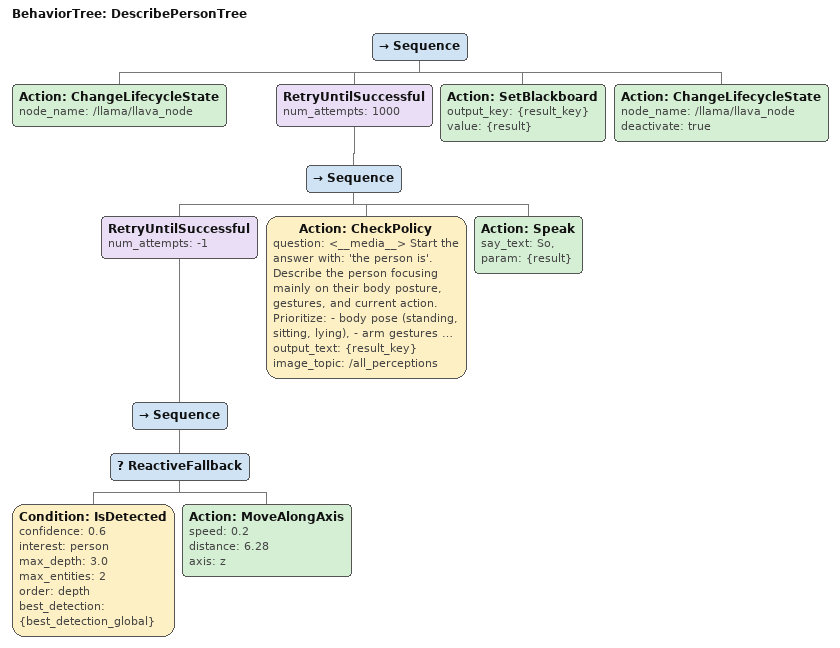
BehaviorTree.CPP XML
<?xml version="1.0"?>
<root main_tree_to_execute="DescribePersonTree">
    <BehaviorTree ID="DescribePersonTree">
        <Sequence>
            <Action ID="ChangeLifecycleState" node_name="/llama/llava_node" />

            <RetryUntilSuccessful num_attempts="1000">
                <Sequence>
                    <RetryUntilSuccessful num_attempts="-1">
                        <Sequence>
                            <ReactiveFallback>
                                <Condition ID="IsDetected"
                                    confidence="0.6"
                                    interest="person"
                                    max_depth="3.0"
                                    max_entities="2"
                                    order="depth"
                                    best_detection="{best_detection_global}"/>
                                <Action ID="MoveAlongAxis"
                                        speed="0.2"
                                        distance="6.28"
                                        axis="z"/>
                            </ReactiveFallback>
                        </Sequence>
                    </RetryUntilSuccessful>
                    <Action ID="CheckPolicy" question="&lt;__media__&gt;
                                                        Start the answer with: 'the person is'.

                                                        Describe the person focusing mainly on their body posture, gestures, and current action.
                                                        Prioritize:
                                                        - body pose (standing, sitting, lying),
                                                        - arm gestures (e.g., pointing left/right, waving, raising an arm),
                                                        - what the person is doing or expressing.

                                                        Also include 1-2 brief physical details (e.g., clothing color or hair), but do NOT focus too much on appearance.

                                                        Use natural language only.
                                                        Do NOT output JSON, lists, or bullet points.
                                                        Return ONE single concise sentence."
                                        output_text="{result_key}"
                                        image_topic="/all_perceptions"/>
                    <Action ID="Speak" say_text="So, " param="{result}"/>
                </Sequence>
            </RetryUntilSuccessful>

            <Action ID="SetBlackboard" output_key="{result_key}" value="{result}" />
            <Action ID="ChangeLifecycleState" node_name="/llama/llava_node" deactivate="true" />
        </Sequence>
    </BehaviorTree>
</root>
